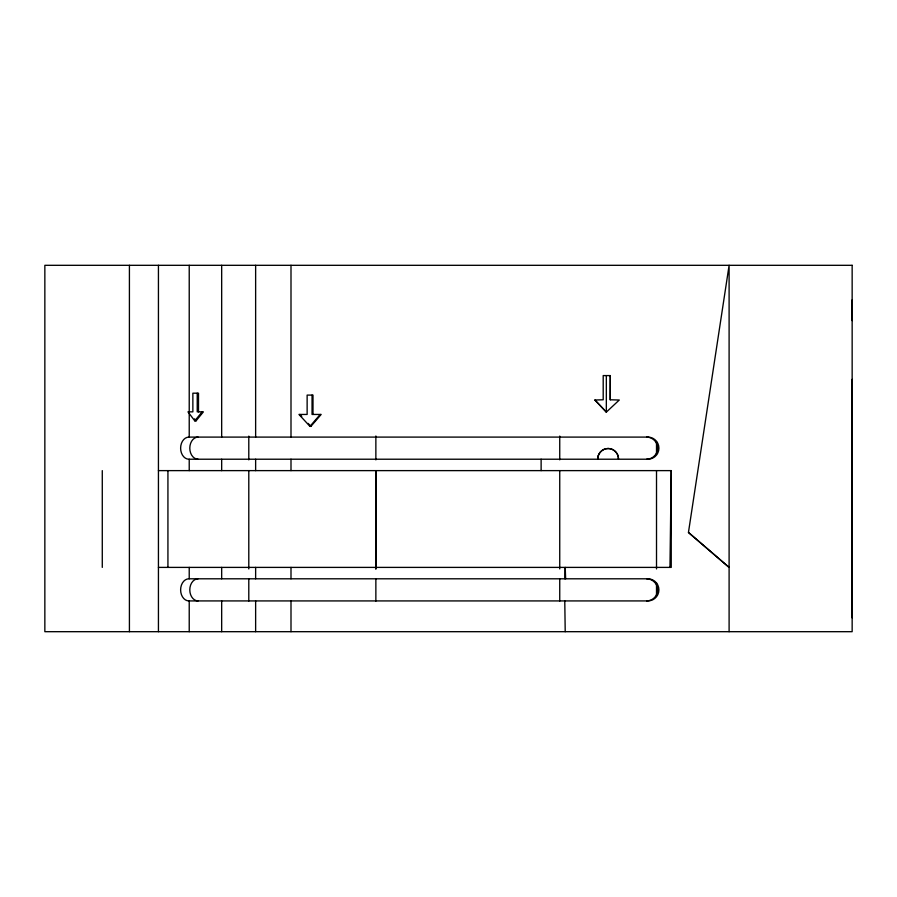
<?xml version="1.0" encoding="UTF-8"?>
<svg xmlns="http://www.w3.org/2000/svg" width="897" height="897" viewBox="0 0 897 897"><rect width="100%" height="100%" fill="white"/><g stroke="black" fill="none" stroke-linecap="round" stroke-linejoin="round"><path stroke-width="1.35" d="M375.865 471.06L375.865 568.933L375.865 470.97M669.969 567.397L671.236 470.622L158.433 470.622M564.774 578.8L565.211 567.397L565.637 578.8M688.448 532.459L729.104 567.397L688.448 532.459L729.104 265.31L729.104 631.69M198.506 411.846L198.506 393.189L192.866 393.189L192.866 411.846L187.944 411.846L194.772 420.85L202.15 411.846M194.772 420.85L196.051 420.85L203.417 411.846L197.228 411.846L197.228 393.189M312.997 414.448L312.997 395.095L307.133 395.095L307.133 414.448L298.97 414.448L309.958 426.378L320.218 414.448M309.958 426.378L310.9 426.378L321.16 414.448L312.055 414.448L312.055 395.095M610.296 375.585L603.199 375.585L603.199 399.782L594.913 400.017L606.338 412.115L619.278 400.017L610.24 399.793L610.296 375.585L610.24 399.793M606.338 375.585L606.338 412.115M158.433 567.397L671.236 567.397L671.236 470.622M594.913 400.017L606.394 412.104M299.923 414.448L301.751 416.432M308.153 423.395L310.9 426.378M194.526 418.854L196.051 420.85M564.774 600.923L565.211 631.69M852.15 299.878L852.15 320.61M852.15 379.375L852.15 617.865M656.514 441.672L656.514 454.252M656.514 471.037L656.514 568.922M656.514 582.904L656.514 595.485M559.739 436.077L559.739 459.847M559.739 471.037L559.739 568.922M559.739 578.711L559.739 601.08M541.126 459.219L541.126 470.622M375.865 435.987L375.865 459.881M375.865 578.688L375.865 601.08M290.998 265.31L290.998 437.097M290.998 459.219L290.998 470.622M290.998 567.397L290.998 578.8M290.998 600.923L290.998 631.69M255.634 265.31L255.634 437.097M255.634 459.219L255.634 470.622M255.634 567.397L255.634 578.8M255.634 600.923L255.634 631.69M248.794 436.11L248.794 459.881M248.794 471.06L248.794 568.933M248.794 578.711L248.794 601.08M221.671 265.31L221.671 437.097M221.671 459.219L221.671 470.622M221.671 567.397L221.671 578.8M221.671 600.923L221.671 631.69M189.222 265.31L189.222 437.097M189.222 459.219L189.222 470.622M189.222 567.397L189.222 578.8M189.222 600.923L189.222 631.69M167.93 470.622L167.93 567.397M158.433 265.31L158.433 631.69M129.415 265.31L129.415 631.69M102.28 470.622L102.28 567.397M646.636 578.8A11.056 11.011 90 0 1 657.647 589.867A11.056 11.011 90 0 1 646.636 600.923M646.636 437.097A11.056 11.011 90 0 1 657.647 448.152A11.056 11.011 90 0 1 646.636 459.219M198.069 459.219A11.056 8.275 -90 0 1 189.794 448.152A11.056 8.275 -90 0 1 198.069 437.097M198.069 600.923A11.056 8.275 90 0 1 189.794 589.867A11.056 8.275 90 0 1 198.069 578.8M852.15 265.31L852.15 631.69L44.85 631.69L44.85 265.31L852.15 265.31M598.12 456.181L597.761 458.872A10.372 10.372 0 0 1 608.132 448.5C613.683 448.466 618.538 453.321 618.504 458.872A10.372 10.372 0 0 0 608.132 448.5C603.546 448.522 599.331 451.763 598.12 456.181M647.903 437.097L188.897 437.097A11.056 8.275 -90 0 0 180.622 448.152A11.056 8.275 -90 0 0 188.897 459.219L647.903 459.219A11.056 11.011 90 0 0 658.914 448.152A11.056 11.011 90 0 0 647.903 437.097M647.903 578.8L188.897 578.8A11.056 8.275 90 0 0 180.622 589.867A11.056 8.275 90 0 0 188.897 600.923L647.903 600.923A11.056 11.011 90 0 0 658.914 589.867A11.056 11.011 90 0 0 647.903 578.8"/></g></svg>
